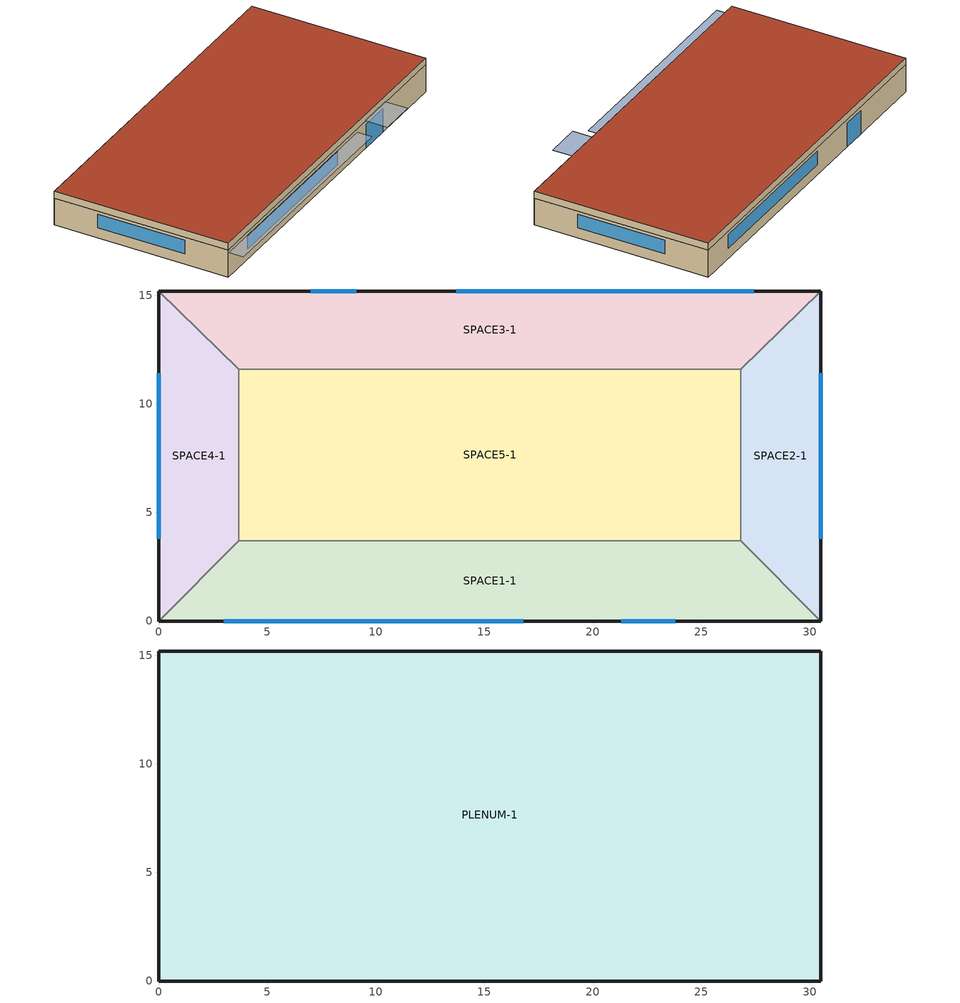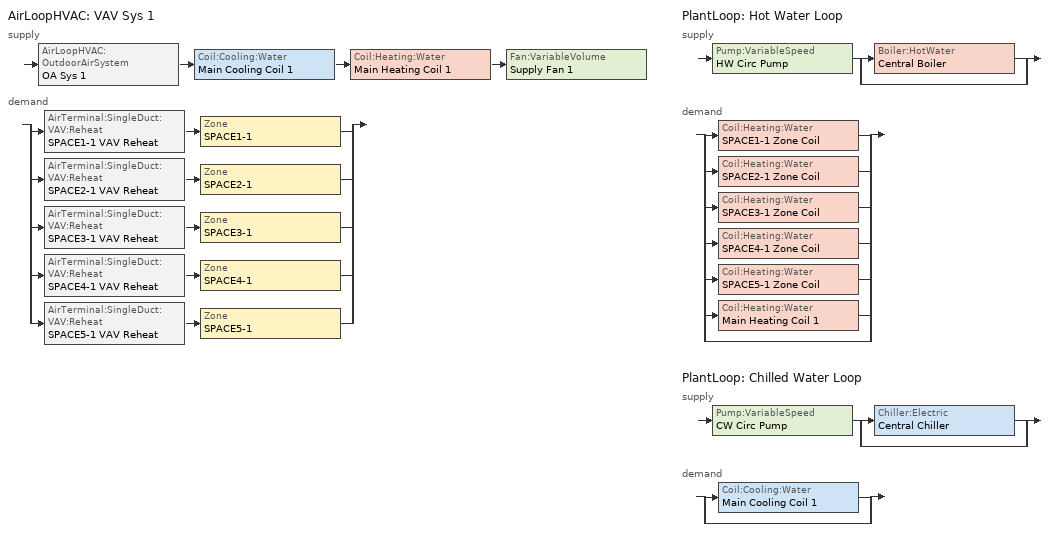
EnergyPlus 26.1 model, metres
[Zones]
SPACE1-1
 floor ground (FLOOR-SLAB-1): 26.8,3.7 30.5,0 0,0 3.7,3.7 z0
 wall outside (WALL-1): 0,0 30.5,0 z0:2.4
 wall to SPACE2-1 (INT-WALL-1): 30.5,0 26.8,3.7 z0:2.4
 wall to SPACE4-1 (INT-WALL-1): 3.7,3.7 0,0 z0:2.4
 wall to SPACE5-1 (INT-WALL-1): 26.8,3.7 3.7,3.7 z0:2.4
 window (Dbl Clr 3mm/13mm Air): 3,0 16.8,0 z0.9:2.1
 window (Sgl Grey 3mm): 21.3,0 23.8,0 z0:2.1
SPACE2-1
 floor ground (FLOOR-SLAB-1): 26.8,11.6 30.5,15.2 30.5,0 26.8,3.7 z0
 wall outside (WALL-1): 30.5,0 30.5,15.2 z0:2.4
 wall to SPACE3-1 (INT-WALL-1): 30.5,15.2 26.8,11.6 z0:2.4
 wall to SPACE5-1 (INT-WALL-1): 26.8,11.6 26.8,3.7 z0:2.4
 window (Dbl Clr 3mm/13mm Air): 30.5,3.8 30.5,11.4 z0.9:2.1
SPACE3-1
 floor ground (FLOOR-SLAB-1): 26.8,11.6 3.7,11.6 0,15.2 30.5,15.2 z0
 wall outside (WALL-1): 30.5,15.2 0,15.2 z0:2.4
 wall to SPACE4-1 (INT-WALL-1): 0,15.2 3.7,11.6 z0:2.4
 wall to SPACE5-1 (INT-WALL-1): 3.7,11.6 26.8,11.6 z0:2.4
 window (Dbl Clr 3mm/13mm Air): 27.4,15.2 13.7,15.2 z0.9:2.1
 window (Sgl Grey 3mm): 9.1,15.2 7,15.2 z0:2.1
SPACE4-1
 floor ground (FLOOR-SLAB-1): 3.7,3.7 0,0 0,15.2 3.7,11.6 z0
 wall outside (WALL-1): 0,15.2 0,0 z0:2.4
 wall to SPACE5-1 (INT-WALL-1): 3.7,3.7 3.7,11.6 z0:2.4
 window (Dbl Clr 3mm/13mm Air): 0,11.4 0,3.8 z0.9:2.1
SPACE5-1
 floor ground (FLOOR-SLAB-1): 26.8,11.6 26.8,3.7 3.7,3.7 3.7,11.6 z0
PLENUM-1
 floor to SPACE1-1 (CLNG-1): 26.8,3.7 30.5,0 0,0 3.7,3.7 z2.4
 floor to SPACE2-1 (CLNG-1): 26.8,11.6 30.5,15.2 30.5,0 26.8,3.7 z2.4
 floor to SPACE3-1 (CLNG-1): 26.8,11.6 3.7,11.6 0,15.2 30.5,15.2 z2.4
 floor to SPACE4-1 (CLNG-1): 3.7,3.7 0,0 0,15.2 3.7,11.6 z2.4
 floor to SPACE5-1 (CLNG-1): 26.8,11.6 26.8,3.7 3.7,3.7 3.7,11.6 z2.4
 wall outside (WALL-1): 0,0 30.5,0 30.5,15.2 0,15.2 0,0 z2.4:3
 roof outside (ROOF-1): 0,15.2 0,0 30.5,0 30.5,15.2 z3
shading: 0,-1.3 0,0 19.8,0 19.8,-1.3 z2.2; 21,-2 21,0 24.1,0 24.1,-2 z2.6
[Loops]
AirLoopHVAC 'VAV Sys 1'
 supply: AirLoopHVAC:OutdoorAirSystem 'OA Sys 1' > Coil:Cooling:Water 'Main Cooling Coil 1' > Coil:Heating:Water 'Main Heating Coil 1' > Fan:VariableVolume 'Supply Fan 1'
 demand: split
  | AirTerminal:SingleDuct:VAV:Reheat 'SPACE1-1 VAV Reheat' > Zone 'SPACE1-1'
  | AirTerminal:SingleDuct:VAV:Reheat 'SPACE2-1 VAV Reheat' > Zone 'SPACE2-1'
  | AirTerminal:SingleDuct:VAV:Reheat 'SPACE3-1 VAV Reheat' > Zone 'SPACE3-1'
  | AirTerminal:SingleDuct:VAV:Reheat 'SPACE4-1 VAV Reheat' > Zone 'SPACE4-1'
  | AirTerminal:SingleDuct:VAV:Reheat 'SPACE5-1 VAV Reheat' > Zone 'SPACE5-1'
PlantLoop 'Hot Water Loop'
 supply: Pump:VariableSpeed 'HW Circ Pump' > split
  | Boiler:HotWater 'Central Boiler'
  | bypass
 demand: split
  | Coil:Heating:Water 'SPACE1-1 Zone Coil'
  | Coil:Heating:Water 'SPACE2-1 Zone Coil'
  | Coil:Heating:Water 'SPACE3-1 Zone Coil'
  | Coil:Heating:Water 'SPACE4-1 Zone Coil'
  | Coil:Heating:Water 'SPACE5-1 Zone Coil'
  | Coil:Heating:Water 'Main Heating Coil 1'
  | bypass
PlantLoop 'Chilled Water Loop'
 supply: Pump:VariableSpeed 'CW Circ Pump' > split
  | Chiller:Electric 'Central Chiller'
  | bypass
 demand: split
  | Coil:Cooling:Water 'Main Cooling Coil 1'
  | bypass
[Building]
Building: North Axis {deg}=30; Terrain=City; Loads Convergence Tolerance Value {W}=0.04; Temperature Convergence Tolerance Value {deltaC}=0.4; Solar Distribution=FullExterior; Maximum Number of Warmup Days=25; Minimum Number of Warmup Days=6
[Site:Location]
CHICAGO_IL_USA TMY2-94846: Latitude {deg}=41.78; Longitude {deg}=-87.75; Time Zone {hr}=-6; Elevation {m}=190
[SizingPeriod:DesignDay] Day of Month=21; Humidity Condition Type=Wetbulb; Barometric Pressure {Pa}=99063; Rain Indicator=No; Snow Indicator=No; Daylight Saving Time Indicator=No; Solar Model Indicator=ASHRAEClearSky
Name | Month | Day Type | Maximum Dry-Bulb Temperature {C} | Daily Dry-Bulb Temperature Range {deltaC} | Wetbulb or DewPoint at Maximum Dry-Bulb {C} | Wind Speed {m/s} | Wind Direction {deg} | Sky Clearness
CHICAGO_IL_USA Annual Heating 99% Design Conditions DB | 1 | WinterDesignDay | -17.3 | 0 | -17.3 | 4.9 | 270 | 0
CHICAGO_IL_USA Annual Cooling 1% Design Conditions DB/MCWB | 7 | SummerDesignDay | 31.5 | 10.7 | 23 | 5.3 | 230 | 1
[Site:GroundTemperature:BuildingSurface]
20.03, 20.03, 20.13, 20.3, 20.43, 20.52, 20.62, 20.77, 20.78, 20.55, 20.44, 20.2
[Material] Thermal Absorptance=0.9
Name | Roughness | Thickness {m} | Conductivity {W/m-K} | Density {kg/m3} | Specific Heat {J/kg-K} | Solar Absorptance | Visible Absorptance
RG01 | Rough | 0.0127 | 1.442 | 881 | 1674 | 0.65 | 0.65
BR01 | VeryRough | 0.0095 | 0.162 | 1121 | 1464 | 0.7 | 0.7
IN46 | VeryRough | 0.0762 | 0.023 | 24 | 1590 | 0.5 | 0.5
WD01 | MediumSmooth | 0.0191 | 0.115 | 513 | 1381 | 0.78 | 0.78
PW03 | MediumSmooth | 0.0127 | 0.115 | 545 | 1213 | 0.78 | 0.78
IN02 | Rough | 0.0901 | 0.043 | 10 | 837 | 0.75 | 0.75
GP01 | MediumSmooth | 0.0127 | 0.16 | 801 | 837 | 0.75 | 0.75
GP02 | MediumSmooth | 0.0159 | 0.16 | 801 | 837 | 0.75 | 0.75
CC03 | MediumRough | 0.1016 | 1.31 | 2243 | 837 | 0.65 | 0.65
[Material:NoMass]
MAT-CLNG-1: Roughness=Rough; Thermal Resistance {m2-K/W}=0.652259; Thermal Absorptance=0.65; Solar Absorptance=0.65; Visible Absorptance=0.65
[Material:AirGap]
AL21: Thermal Resistance {m2-K/W}=0.157
[Construction]
ROOF-1: RG01, BR01, IN46, WD01
WALL-1: WD01, PW03, IN02, GP01
CLNG-1: MAT-CLNG-1
FLOOR-SLAB-1: CC03
INT-WALL-1: GP02, AL21, GP02
Dbl Clr 3mm/13mm Air: CLEAR 3MM, AIR 13MM, CLEAR 3MM
Sgl Grey 3mm: GREY 3MM
[WindowMaterial:Gas]
AIR 13MM: Gas Type=Air; Thickness {m}=0.0127
[WindowMaterial:Glazing] Optical Data Type=SpectralAverage; Thickness {m}=0.003; Infrared Transmittance at Normal Incidence=0; Front Side Infrared Hemispherical Emissivity=0.84; Back Side Infrared Hemispherical Emissivity=0.84; Conductivity {W/m-K}=0.9
Name | Solar Transmittance at Normal Incidence | Front Side Solar Reflectance at Normal Incidence | Back Side Solar Reflectance at Normal Incidence | Visible Transmittance at Normal Incidence | Front Side Visible Reflectance at Normal Incidence | Back Side Visible Reflectance at Normal Incidence
CLEAR 3MM | 0.837 | 0.075 | 0.075 | 0.898 | 0.081 | 0.081
GREY 3MM | 0.626 | 0.061 | 0.061 | 0.611 | 0.061 | 0.061
[Zone] Type=1; Multiplier=1
Name | Ceiling Height {m} | Volume {m3}
PLENUM-1 | 0.6096 | 283.2
SPACE1-1; SPACE3-1 | 2.4384 | 239.247
SPACE2-1; SPACE4-1 | 2.4384 | 103.311
SPACE5-1 | 2.4384 | 447.683
[ZoneInfiltration:DesignFlowRate] Schedule=INFIL-SCH; Design Flow Rate Calculation Method=flow/zone; Constant Term Coefficient=0; Temperature Term Coefficient=0; Velocity Term Coefficient=0.2237; Velocity Squared Term Coefficient=0
Name | Zone or ZoneList or Space or SpaceList | Design Flow Rate {m3/s}
SPACE1-1 Infil 1 | SPACE1-1 | 0.032
SPACE2-1 Infil 1 | SPACE2-1 | 0.014
SPACE3-1 Infil 1 | SPACE3-1 | 0.032
SPACE4-1 Infil 1 | SPACE4-1 | 0.014
SPACE5-1 Infil 1 | SPACE5-1 | 0.062
[People] Number of People Schedule=OCCUPY-1; Number of People Calculation Method=people; Fraction Radiant=0.3; Activity Level Schedule=ActSchd
SPACE1-1 People 1: Zone or ZoneList or Space or SpaceList=SPACE1-1; Number of People=11; Enable ASHRAE 55 Comfort Warnings=No; Mean Radiant Temperature Calculation Type=EnclosureAveraged; Work Efficiency Schedule=WorkEffort; Clothing Insulation Calculation Method=ClothingInsulationSchedule; Clothing Insulation Schedule=ClothingSchedule; Air Velocity Schedule=AirVelocitySchedule; Thermal Comfort Model 1 Type=FANGER
SPACE2-1 People 1: Zone or ZoneList or Space or SpaceList=SPACE2-1; Number of People=5
SPACE3-1 People 1: Zone or ZoneList or Space or SpaceList=SPACE3-1; Number of People=11
SPACE4-1 People 1: Zone or ZoneList or Space or SpaceList=SPACE4-1; Number of People=5
SPACE5-1 People 1: Zone or ZoneList or Space or SpaceList=SPACE5-1; Number of People=20
[Lights] Schedule=LIGHTS-1; Design Level Calculation Method=LightingLevel; Return Air Fraction=0.2; Fraction Radiant=0.59; Fraction Visible=0.2; Fraction Replaceable=0
Name | Zone or ZoneList or Space or SpaceList | Lighting Level {W}
SPACE1-1 Lights 1 | SPACE1-1 | 1584
SPACE2-1 Lights 1 | SPACE2-1 | 684
SPACE3-1 Lights 1 | SPACE3-1 | 1584
SPACE4-1 Lights 1 | SPACE4-1 | 684
SPACE5-1 Lights 1 | SPACE5-1 | 2964
[ElectricEquipment] Schedule=EQUIP-1; Design Level Calculation Method=EquipmentLevel; Fraction Latent=0; Fraction Radiant=0.3; Fraction Lost=0
Name | Zone or ZoneList or Space or SpaceList | Design Level {W}
SPACE1-1 ElecEq 1 | SPACE1-1 | 1056
SPACE2-1 ElecEq 1 | SPACE2-1 | 456
SPACE3-1 ElecEq 1 | SPACE3-1 | 1056
SPACE4-1 ElecEq 1 | SPACE4-1 | 456
SPACE5-1 ElecEq 1 | SPACE5-1 | 1976
[Sizing:Zone] Zone Cooling Design Supply Air Temperature Input Method=SupplyAirTemperature; Zone Cooling Design Supply Air Temperature {C}=14; Zone Heating Design Supply Air Temperature Input Method=SupplyAirTemperature; Zone Heating Design Supply Air Temperature {C}=50; Zone Cooling Design Supply Air Humidity Ratio {kgWater/kgDryAir}=0.009; Zone Heating Design Supply Air Humidity Ratio {kgWater/kgDryAir}=0.004; Zone Heating Sizing Factor=0; Zone Cooling Sizing Factor=0; Cooling Design Air Flow Method=DesignDay; Cooling Design Air Flow Rate {m3/s}=0; Heating Design Air Flow Method=DesignDay; Heating Design Air Flow Rate {m3/s}=0; Account for Dedicated Outdoor Air System=No; Dedicated Outdoor Air System Control Strategy=NeutralSupplyAir; Dedicated Outdoor Air Low Setpoint Temperature for Design {C}=autosize; Dedicated Outdoor Air High Setpoint Temperature for Design {C}=autosize
Name | Design Specification Outdoor Air Object
SPACE1-1 | SZ DSOA SPACE1-1
SPACE2-1 | SZ DSOA SPACE2-1
SPACE3-1 | SZ DSOA SPACE3-1
SPACE4-1 | SZ DSOA SPACE4-1
SPACE5-1 | SZ DSOA SPACE5-1
[DesignSpecification:OutdoorAir] Outdoor Air Method=flow/person; Outdoor Air Flow per Person {m3/s-person}=0.00944; Outdoor Air Flow per Zone Floor Area {m3/s-m2}=0; Outdoor Air Flow per Zone {m3/s}=0
SZ DSOA SPACE1-1; SZ DSOA SPACE2-1; SZ DSOA SPACE3-1; SZ DSOA SPACE4-1; SZ DSOA SPACE5-1
[Sizing:System]
VAV Sys 1: Type of Load to Size On=sensible; Design Outdoor Air Flow Rate {m3/s}=autosize; Central Heating Maximum System Air Flow Ratio=0.3; Preheat Design Temperature {C}=7; Preheat Design Humidity Ratio {kgWater/kgDryAir}=0.008; Precool Design Temperature {C}=11; Precool Design Humidity Ratio {kgWater/kgDryAir}=0.008; Central Cooling Design Supply Air Temperature {C}=12.8; Central Heating Design Supply Air Temperature {C}=16.7; Type of Zone Sum to Use=noncoincident; 100% Outdoor Air in Cooling=no; 100% Outdoor Air in Heating=no; Central Cooling Design Supply Air Humidity Ratio {kgWater/kgDryAir}=0.008; Central Heating Design Supply Air Humidity Ratio {kgWater/kgDryAir}=0.008; Cooling Supply Air Flow Rate Method=DesignDay; Cooling Supply Air Flow Rate {m3/s}=0; Heating Supply Air Flow Rate Method=DesignDay; Heating Supply Air Flow Rate {m3/s}=0; Zone Maximum Outdoor Air Fraction=1; Cooling Design Capacity Method=CoolingDesignCapacity; Cooling Design Capacity {W}=autosize; Heating Design Capacity Method=HeatingDesignCapacity; Heating Design Capacity {W}=autosize; Central Cooling Capacity Control Method=VAV
[Sizing:Plant]
Name | Loop Type | Design Loop Exit Temperature {C} | Loop Design Temperature Difference {deltaC}
Hot Water Loop | heating | 82 | 11
Chilled Water Loop | cooling | 7.22 | 6.67
[ZoneControl:Thermostat] Control Type Schedule=Zone Control Type Sched; Control 1=CoolingSetPoint; Control 2=HeatingSetpoint; Control 3=DualSetPoint
Name | Zone or ZoneList
SPACE1-1 Control | SPACE1-1
SPACE2-1 Control | SPACE2-1
SPACE3-1 Control | SPACE3-1
SPACE4-1 Control | SPACE4-1
SPACE5-1 Control | SPACE5-1
[ThermostatSetpoint:SingleHeating]
HeatingSetpoint: Setpoint Temperature Schedule=Htg-SetP-Sch
[ThermostatSetpoint:SingleCooling]
CoolingSetpoint: Setpoint Temperature Schedule=Clg-SetP-Sch
[ThermostatSetpoint:DualSetpoint]
DualSetPoint: Heating Setpoint Temperature Schedule=Htg-SetP-Sch; Cooling Setpoint Temperature Schedule=Clg-SetP-Sch
[Zone equipment]
SPACE1-1: SPACE1-1 VAV Reheat
SPACE2-1: SPACE2-1 VAV Reheat
SPACE3-1: SPACE3-1 VAV Reheat
SPACE4-1: SPACE4-1 VAV Reheat
SPACE5-1: SPACE5-1 VAV Reheat
[AirTerminal:SingleDuct:VAV:Reheat] Availability Schedule=ReheatCoilAvailSched; Maximum Air Flow Rate {m3/s}=autosize; Zone Minimum Air Flow Input Method=Constant; Constant Minimum Air Flow Fraction=0.4; Maximum Hot Water or Steam Flow Rate {m3/s}=autosize; Minimum Hot Water or Steam Flow Rate {m3/s}=0; Convergence Tolerance=0.001; Damper Heating Action=ReverseWithLimits; Maximum Flow per Zone Floor Area During Reheat {m3/s-m2}=AUTOCALCULATE; Maximum Flow Fraction During Reheat=AUTOCALCULATE
Name | Reheat Coil
SPACE1-1 VAV Reheat | SPACE1-1 Zone Coil
SPACE2-1 VAV Reheat | SPACE2-1 Zone Coil
SPACE3-1 VAV Reheat | SPACE3-1 Zone Coil
SPACE4-1 VAV Reheat | SPACE4-1 Zone Coil
SPACE5-1 VAV Reheat | SPACE5-1 Zone Coil
[Coil:Heating:Water] Availability Schedule=ReheatCoilAvailSched; U-Factor Times Area Value {W/K}=autosize; Maximum Water Flow Rate {m3/s}=autosize; Performance Input Method=UFactorTimesAreaAndDesignWaterFlowRate; Rated Capacity {W}=autosize; Rated Inlet Water Temperature {C}=82.2; Rated Inlet Air Temperature {C}=16.6; Rated Outlet Water Temperature {C}=71.1; Rated Outlet Air Temperature {C}=32.2
SPACE1-1 Zone Coil; SPACE2-1 Zone Coil; SPACE3-1 Zone Coil; SPACE4-1 Zone Coil; SPACE5-1 Zone Coil; Main Heating Coil 1
[AirLoopHVAC:ReturnPlenum]
Return-Plenum-1: Zone=PLENUM-1
[AirLoopHVAC]
VAV Sys 1: Design Supply Air Flow Rate {m3/s}=autosize
[AvailabilityManager:Scheduled]
VAV Sys 1 Avail: Schedule=FanAvailSched
[Coil:Cooling:Water]
Main Cooling Coil 1: Availability Schedule=CoolingCoilAvailSched; Design Water Flow Rate {m3/s}=autosize; Design Air Flow Rate {m3/s}=autosize; Design Inlet Water Temperature {C}=autosize; Design Inlet Air Temperature {C}=autosize; Design Outlet Air Temperature {C}=autosize; Design Inlet Air Humidity Ratio {kgWater/kgDryAir}=autosize; Design Outlet Air Humidity Ratio {kgWater/kgDryAir}=autosize; Type of Analysis=SimpleAnalysis; Heat Exchanger Configuration=CrossFlow
[Fan:VariableVolume]
Supply Fan 1: Availability Schedule=FanAvailSched; Fan Total Efficiency=0.7; Pressure Rise {Pa}=600; Maximum Flow Rate {m3/s}=autosize; Fan Power Minimum Flow Rate Input Method=Fraction; Fan Power Minimum Flow Fraction=0.25; Motor Efficiency=0.9; Motor In Airstream Fraction=1; Fan Power Coefficient 1=0.350712; Fan Power Coefficient 2=0.308505; Fan Power Coefficient 3=-0.541374; Fan Power Coefficient 4=0.871988; Fan Power Coefficient 5=0
[Controller:WaterCoil] Control Variable=Temperature; Actuator Variable=FLOW; Controller Convergence Tolerance {deltaC}=0.002; Maximum Actuated Flow {m3/s}=autosize; Minimum Actuated Flow {m3/s}=0
Name | Action
Central Cooling Coil Contoller 1 | Reverse
Central Heating Coil Contoller 1 | Normal
[Controller:OutdoorAir]
OA Controller 1: Minimum Outdoor Air Flow Rate {m3/s}=autosize; Maximum Outdoor Air Flow Rate {m3/s}=autosize; Economizer Control Type=FixedDryBulb; Economizer Control Action Type=ModulateFlow; Economizer Maximum Limit Dry-Bulb Temperature {C}=19; Economizer Minimum Limit Dry-Bulb Temperature {C}=-25; Lockout Type=NoLockout; Minimum Limit Type=FixedMinimum; Minimum Outdoor Air Schedule=Min OA Sched
[SetpointManager:Scheduled] Control Variable=Temperature
Name | Schedule | Setpoint Node or NodeList
Supply Air Temp Manager 1 | Seasonal Reset Supply Air Temp Sch | VAV Sys 1 Outlet Node
Hot Water Loop Setpoint Manager | HW Loop Temp Schedule | HW Supply Outlet Node
Central Boiler Setpoint Manager | HW Loop Temp Schedule | Central Boiler Outlet Node
Chilled Water Loop Setpoint Manager | CW Loop Temp Schedule | CW Supply Outlet Node
Central Chiller Setpoint Manager | CW Loop Temp Schedule | Central Chiller Outlet Node
[SetpointManager:MixedAir]
Mixed Air Temp Manager 1: Control Variable=Temperature; Setpoint Node or NodeList=Main Branch SetPoint Node List
[PlantLoop] Fluid Type=Water; Maximum Loop Flow Rate {m3/s}=autosize; Minimum Loop Flow Rate {m3/s}=0; Plant Loop Volume {m3}=autocalculate; Load Distribution Scheme=SequentialLoad
Name | Plant Equipment Operation Scheme | Maximum Loop Temperature {C} | Minimum Loop Temperature {C}
Hot Water Loop | Hot Loop Operation | 100 | 10
Chilled Water Loop | CW Loop Operation | 98 | 1
[PlantEquipmentOperationSchemes] Control Scheme 1 Schedule=PlantOnSched
Name | Control Scheme 1
Hot Loop Operation | Central Boiler Only
CW Loop Operation | Central Chiller Only
[PlantEquipmentOperation:HeatingLoad]
Central Boiler Only: Load Range 1 Lower Limit {W}=0; Load Range 1 Upper Limit {W}=1000000; Range 1 Equipment List=heating plant
[PlantEquipmentList]
heating plant: Central Boiler
Cooling Plant: Central Chiller
[Boiler:HotWater]
Central Boiler: Fuel Type=NaturalGas; Nominal Capacity {W}=autosize; Nominal Thermal Efficiency=0.8; Efficiency Curve Temperature Evaluation Variable=LeavingBoiler; Normalized Boiler Efficiency Curve=BoilerEfficiency; Design Water Flow Rate {m3/s}=autosize; Minimum Part Load Ratio=0; Maximum Part Load Ratio=1.2; Optimum Part Load Ratio=1; Water Outlet Upper Temperature Limit {C}=100; Boiler Flow Mode=LeavingSetpointModulated
[Pump:VariableSpeed] Design Maximum Flow Rate {m3/s}=autosize; Design Pump Head {Pa}=179352; Design Power Consumption {W}=autosize; Motor Efficiency=0.9; Fraction of Motor Inefficiencies to Fluid Stream=0; Coefficient 1 of the Part Load Performance Curve=0; Coefficient 2 of the Part Load Performance Curve=1; Coefficient 3 of the Part Load Performance Curve=0; Coefficient 4 of the Part Load Performance Curve=0; Design Minimum Flow Rate {m3/s}=0; Pump Control Type=INTERMITTENT
Name | Pump Flow Rate Schedule
HW Circ Pump
CW Circ Pump | CoolingPumpAvailSched
[PlantEquipmentOperation:CoolingLoad]
Central Chiller Only: Load Range 1 Lower Limit {W}=0; Load Range 1 Upper Limit {W}=900000; Range 1 Equipment List=Cooling Plant
[Chiller:Electric]
Central Chiller: Condenser Type=AirCooled; Nominal Capacity {W}=autosize; Nominal COP {W/W}=3.2; Minimum Part Load Ratio=0; Maximum Part Load Ratio=1; Optimum Part Load Ratio=0.65; Design Condenser Inlet Temperature {C}=35; Temperature Rise Coefficient=2.778; Design Chilled Water Outlet Temperature {C}=6.67; Design Chilled Water Flow Rate {m3/s}=autosize; Design Condenser Fluid Flow Rate {m3/s}=autosize; Coefficient 1 of Capacity Ratio Curve=0.9949; Coefficient 2 of Capacity Ratio Curve=-0.045954; Coefficient 3 of Capacity Ratio Curve=-0.0013543; Coefficient 1 of Power Ratio Curve=2.333; Coefficient 2 of Power Ratio Curve=-1.975; Coefficient 3 of Power Ratio Curve=0.6121; Coefficient 1 of Full Load Ratio Curve=0.03303; Coefficient 2 of Full Load Ratio Curve=0.6852; Coefficient 3 of Full Load Ratio Curve=0.2818; Chilled Water Outlet Temperature Lower Limit {C}=5; Chiller Flow Mode=LeavingSetpointModulated
[ElectricLoadCenter:Distribution]
Generator Load Center: Generator List=Generator list; Generator Operation Scheme Type=Baseload; Generator Demand Limit Scheme Purchased Electric Demand Limit {W}=0; Electrical Buss Type=AlternatingCurrent
[ElectricLoadCenter:Generators]
Generator list: Generator 1=SmallMicroTurbine; Generator 1 Rated Electric Power Output {W}=1500; Generator 1 Availability Schedule=AlwaysOn; Generator 1 Rated Thermal to Electrical Power Ratio=1
[Generator:MicroTurbine]
SmallMicroTurbine: Reference Electrical Power Output {W}=1500; Minimum Full Load Electrical Power Output {W}=200; Maximum Full Load Electrical Power Output {W}=1500; Reference Electrical Efficiency Using Lower Heating Value=0.29; Reference Combustion Air Inlet Temperature {C}=15; Reference Combustion Air Inlet Humidity Ratio {kgWater/kgDryAir}=0.00638; Reference Elevation {m}=0; Electrical Power Function of Temperature and Elevation Curve=MicroTurbine Power_vs_Temp_Elev; Electrical Efficiency Function of Temperature Curve=MicroTurbine Efficiency_vs_Temp; Electrical Efficiency Function of Part Load Ratio Curve=MicroTurbine Efficiency_vs_PLR; Fuel Type=NaturalGas; Fuel Higher Heating Value {kJ/kg}=50000; Fuel Lower Heating Value {kJ/kg}=45450; Standby Power {W}=0; Ancillary Power {W}=0
[WaterUse:Equipment] Peak Flow Rate {m3/s}=6.31e-05; Hot Water Supply Temperature Schedule=Hot Water Supply Temp Schedule
Name | Flow Rate Fraction Schedule | Target Temperature Schedule
SPACE1-1 DHW 1; SPACE3-1 DHW 1 | Bathroom Flow Frac Sch | Bathroom Target Temp Schedule
SPACE2-1 DHW 1 | Kitchen Flow Frac Sch | Kitchen Target Temp Schedule
[UtilityCost:Tariff]
Water Tariff: Output Meter=Water:Facility; Conversion Factor Choice=UserDefined; Energy Conversion Factor=1; Monthly Charge or Variable=0
ExampleA: Output Meter=ElectricityPurchased:Facility; Conversion Factor Choice=kWh; Monthly Charge or Variable=2.51
ExampleA-Gas: Output Meter=NaturalGas:Facility; Conversion Factor Choice=Therm; Monthly Charge or Variable=15
ExampleAWithVariableMonthlyCharge: Output Meter=ElectricityPurchased:Facility; Conversion Factor Choice=kWh; Monthly Charge or Variable=VariableFixedCharge
ExampleB: Output Meter=ElectricityPurchased:Facility; Conversion Factor Choice=kWh; Monthly Charge or Variable=5.75
ExampleC: Output Meter=ElectricityPurchased:Facility; Conversion Factor Choice=KWh
ExampleD: Output Meter=ElectricityPurchased:Facility; Conversion Factor Choice=KWh; Monthly Charge or Variable=7; Season Schedule=TwoSeasonSchedule; Minimum Monthly Charge or Variable=150
ExampleDWithRatchet: Output Meter=ElectricityPurchased:Facility; Conversion Factor Choice=KWh; Monthly Charge or Variable=7; Season Schedule=TwoSeasonSchedule-D; Minimum Monthly Charge or Variable=150
ExampleE: Output Meter=ElectricityPurchased:Facility; Conversion Factor Choice=KWh; Monthly Charge or Variable=14
ExampleF: Output Meter=ElectricityPurchased:Facility; Conversion Factor Choice=kWh; Monthly Charge or Variable=37.75; Season Schedule=TwoSeasonSchedule-F; Time of Use Period Schedule=TimeOfDaySchedule-F
ExampleFmc: Output Meter=ElectricityPurchased:Facility; Conversion Factor Choice=kWh; Monthly Charge or Variable=37.75; Season Schedule=TwoSeasonSchedule-Fmc; Time of Use Period Schedule=TimeOfDaySchedule-Fmc
ExampleG: Output Meter=ElectricityPurchased:Facility; Conversion Factor Choice=KWh; Monthly Charge or Variable=35
ExampleH: Output Meter=ElectricityPurchased:Facility; Conversion Factor Choice=kWh; Monthly Charge or Variable=37.75; Real Time Pricing Charge Schedule=RTPpriceSchedule-H; Buy Or Sell=buyFromUtility
ExampleI-Sell: Output Meter=ElectricitySurplusSold:Facility; Conversion Factor Choice=kWh; Buy Or Sell=sellToUtility
ExampleI-NetMeter: Output Meter=ElectricityNet:Facility; Conversion Factor Choice=kWh; Monthly Charge or Variable=30; Buy Or Sell=netMetering
[UtilityCost:Charge:Simple] Category Variable=EnergyCharges
Name | Utility Cost Charge Simple | Tariff | Source Variable | Season | Cost per Unit Value or Variable
 | WaterTariffEnergyCharge | Water Tariff | totalEnergy | Annual | 7
 | FlatEnergyCharge | ExampleA | totalEnergy | Annual | 0.055342
 | FlatEnergyCharge-Gas | ExampleA-Gas | totalEnergy | Annual | 0.5
 | FlatEnergyCharge | ExampleAWithVariableMonthlyCharge | totalEnergy | Annual | 0.055342
 | SummerOnPeak | ExampleF | peakEnergy | summer | 0.14009
 | SummerOffPeak | ExampleF | offPeakEnergy | summer | 0.06312
 | WinterOnPeak | ExampleF | peakEnergy | winter | 0.08315
 | WinterOffPeak | ExampleF | offPeakEnergy | winter | 0.0242
 | SummerOnPeak | ExampleFmc | peakEnergy | summer | 0.14009
 | SummerOffPeak | ExampleFmc | offPeakEnergy | summer | 0.06312
 | WinterOnPeak | ExampleFmc | peakEnergy | winter | 0.08315
 | WinterOffPeak | ExampleFmc | offPeakEnergy | winter | 0.0242
 | GeneratedElectricSold | ExampleI-Sell | totalEnergy | Annual | -0.02
 | NetMeteredCharge | ExampleI-NetMeter | totalEnergy | Annual | 0.065
[UtilityCost:Variable]
VariableFixedCharge: Tariff=ExampleAWithVariableMonthlyCharge; Variable Type=Currency; January Value=1; February Value=2; March Value=3; April Value=4; May Value=5; June Value=6; July Value=7; August Value=8; September Value=9; October Value=10; November Value=11; December Value=12
[UtilityCost:Charge:Block]
Name | Utility Cost Charge Block | Tariff | Source Variable | Season | Category Variable | Block Size 1 Value or Variable | Block 1 Cost per Unit Value or Variable | Block Size 2 Value or Variable | Block 2 Cost per Unit Value or Variable | Block Size 3 Value or Variable | Block 3 Cost per Unit Value or Variable | Block Size Multiplier Value or Variable | Remaining Into Variable | Block Size 4 Value or Variable | Block 4 Cost per Unit Value or Variable
 | BlockEnergyCharge | ExampleB | totalEnergy | Annual | EnergyCharges | 200 | 0.07231 | 1000 | 0.06656 | remaining | 0.05876
 | BlockEnergyCharge | ExampleC | totalEnergy | Annual | EnergyCharges | 20000 | 0.0474 | 180000 | 0.0424 | remaining | 0.0383
 | BlockDemandCharge | ExampleC | totalDemand | Annual | DemandCharges | 20 | 5.38 | 80 | 4.23 | remaining | 3.6
 | WinterEnergyCost | ExampleD | totalEnergy | Winter | EnergyCharges | 650 | 0.04385 | 350 | 0.03763 | remaining | 0.03704
 | SummerEnergyCost | ExampleD | totalEnergy | Summer | EnergyCharges | 650 | 0.08385 | 350 | 0.07588 | remaining | 0.07103
 | WinterEnergyCost | ExampleDWithRatchet | totalEnergy | Winter | EnergyCharges | 650 | 0.04385 | 350 | 0.03763 | remaining | 0.03704
 | SummerEnergyCost | ExampleDWithRatchet | totalEnergy | Summer | EnergyCharges | 650 | 0.08385 | 350 | 0.07588 | remaining | 0.07103
 | WinterDemandCost | ExampleDWithRatchet | BillingDemand1 | Winter | DemandCharges | 10 | 6 | 40 | 5 | remaining | 3
 | SummerDemandCost | ExampleDWithRatchet | BillingDemand1 | Summer | DemandCharges | 10 | 10 | 40 | 8 | remaining | 6
 | BlockEnergyCharge | ExampleE | totalEnergy | Annual | EnergyCharges | 200 | 0.08756 | 200 | 0.06812 | remaining | 0.05029 | totalDemand
 | EnergyFirst200kWhPerkW | ExampleG | totalEnergy | Annual | NotIncluded | 200 | 1 |  |  |  |  | totalDemand | restOfEnergy
 | CostOfFirst200kWhPerkW | ExampleG | EnergyFirst200kWhPerkW | Annual | EnergyCharges | 1000 | 0.1032 | 4000 | 0.0743 | 5000 | 0.0623 |  |  | remaining | 0.0427
 | CostOfRestOfEnergy | ExampleG | restOfEnergy | Annual | EnergyCharges | 200 | 0.0682 | remaining | 0.0503 |  |  | totalDemand
[UtilityCost:Ratchet]
BillingDemand1: Tariff=ExampleDWithRatchet; Baseline Source Variable=TotalDemand; Adjustment Source Variable=TotalDemand; Season From=Summer; Season To=Annual; Multiplier Value or Variable=0.8; Offset Value or Variable=0
[UtilityCost:Qualify] Utility Cost Qualify=MinDemand; Variable=TotalDemand; Qualify Type=Minimum; Threshold Value or Variable=12; Season=Annual; Threshold Test=Count; Number of Months=2
Name | Tariff
 | ExampleF
 | ExampleFmc
[UtilityCost:Computation]
ManualExample: Tariff=ExampleFmc; Compute Step 1=SumEneCharges SUM SUMMERONPEAK SUMMEROFFPEAK; Compute Step 2=WinEneCharges SUM WINTERONPEAK WINTEROFFPEAK; Compute Step 3=EnergyCharges SUM SumEneCharges WinEneCharges; Compute Step 4=Basis SUM EnergyCharges DemandCharges ServiceCharges; Compute Step 5=Subtotal SUM Basis Adjustment Surcharge; Compute Step 6=Total SUM Subtotal Taxes
[Schedule:Compact]
OCCUPY-1: Through: 12/31, For: WeekDays SummerDesignDay CustomDay1 CustomDay2, Until: 8:00, 0, Until: 11:00, 1, Until: 12:00, 0.8, Until: 13:00, 0.4, Until: 14:00, 0.8, Until: 18:00, 1, Until: 19:00, 0.5, Until: 24:00, 0, For: Weekends WinterDesignDay Holiday, Until: 24:00, 0
LIGHTS-1: Through: 12/31, For: WeekDays SummerDesignDay CustomDay1 CustomDay2, Until: 8:00, 0.05, Until: 9:00, 0.9, Until: 10:00, 0.95, Until: 11:00, 1, Until: 12:00, 0.95, Until: 13:00, 0.8, Until: 14:00, 0.9, Until: 18:00, 1, Until: 19:00, 0.6, Until: 21:00, 0.2, Until: 24:00, 0.05, For: Weekends WinterDesignDay Holiday, Until: 24:00, 0.05
EQUIP-1: Through: 12/31, For: WeekDays SummerDesignDay CustomDay1 CustomDay2, Until: 8:00, 0.02, Until: 9:00, 0.4, Until: 14:00, 0.9, Until: 15:00, 0.8, Until: 16:00, 0.7, Until: 18:00, 0.5, Until: 20:00, 0.3, Until: 24:00, 0.02, For: Weekends WinterDesignDay Holiday, Until: 24:00, 0.2
INFIL-SCH: Through: 3/31, For: AllDays, Until: 24:00, 1, Through: 10/31, For: AllDays, Until: 24:00, 0, Through: 12/31, For: AllDays, Until: 24:00, 1
ActSchd: Through: 12/31, For: AllDays, Until: 24:00, 117.24
ClothingSchedule: Through: 12/31, For: AllDays, Until: 24:00, 0.8
WorkEffort: Through: 12/31, For: AllDays, Until: 24:00, 0
AirVelocitySchedule: Through: 12/31, For: AllDays, Until: 24:00, 0.15
Htg-SetP-Sch: Through: 12/31, For: SummerDesignDay, Until: 24:00, 16.7, For: WinterDesignDay, Until: 24:00, 22.2, For: WeekDays, Until: 6:00, 16.7, Until: 20:00, 22.2, Until: 24:00, 16.7, For: WeekEnds Holiday, Until: 24:00, 16.7, For: AllOtherDays, Until: 24:00, 16.7
Clg-SetP-Sch: Through: 12/31, For: SummerDesignDay, Until: 24:00, 23.9, For: WinterDesignDay, Until: 24:00, 29.4, For: WeekDays, Until: 6:00, 29.4, Until: 20:00, 23.9, Until: 24:00, 29.4, For: WeekEnds Holiday, Until: 24:00, 29.4, For: AllOtherDays, Until: 24:00, 29.4
Zone Control Type Sched: Through: 12/31, For: SummerDesignDay, Until: 24:00, 2, For: WinterDesignDay, Until: 24:00, 1, For: AllOtherDays, Until: 24:00, 4
Min OA Sched: Through: 12/31, For: Weekdays, Until: 6:00, 0.02, Until: 18:00, 1, Until: 24:00, 0.02, For: AllOtherDays, Until: 24:00, 0.02
FanAvailSched: Through: 3/31, For: AllDays, Until: 24:00, 1, Through: 9/30, For: WeekDays, Until: 6:00, 0, Until: 20:00, 1, Until: 24:00, 0, For: SummerDesignDay WinterDesignDay, Until: 24:00, 1, For: AllOtherDays, Until: 24:00, 0, Through: 12/31, For: AllDays, Until: 24:00, 1
CoolingCoilAvailSched; ReheatCoilAvailSched: Through: 12/31, For: WeekDays, Until: 6:00, 0, Until: 20:00, 1, Until: 24:00, 0, For: SummerDesignDay WinterDesignDay, Until: 24:00, 1, For: AllOtherDays, Until: 24:00, 0
CoolingPumpAvailSched; PlantOnSched; AlwaysOn: Through: 12/31, For: AllDays, Until: 24:00, 1
CW Loop Temp Schedule: Through: 12/31, For: AllDays, Until: 24:00, 7.22
HW Loop Temp Schedule: Through: 12/31, For: AllDays, Until: 24:00, 82
Seasonal Reset Supply Air Temp Sch: Through: 3/31, For: AllDays, Until: 24:00, 16, Through: 9/30, For: AllDays, Until: 24:00, 13, Through: 12/31, For: AllDays, Until: 24:00, 16
Bathroom Flow Frac Sch: THROUGH: 12/31, FOR: AllDays, UNTIL: 4:00, 0, UNTIL: 8:00, 0.01, UNTIL: 12:00, 0.05, UNTIL: 16:00, 0.1, UNTIL: 20:00, 0.05, UNTIL: 24:00, 0
Bathroom Target Temp Schedule: Through: 12/31, For: AllDays, Until: 24:00, 40
Hot Water Supply Temp Schedule: Through: 12/31, For: AllDays, Until: 24:00, 60
Kitchen Flow Frac Sch: THROUGH: 12/31, FOR: AllDays, UNTIL: 10:00, 0, UNTIL: 14:00, 0.3, UNTIL: 24:00, 0
Kitchen Target Temp Schedule: Through: 12/31, For: AllDays, Until: 24:00, 50
TwoSeasonSchedule; TwoSeasonSchedule-D; TwoSeasonSchedule-F; TwoSeasonSchedule-Fmc: Through: 5/31, For: AllDays, Until: 24:00, 1, Through: 9/30, For: AllDays, Until: 24:00, 3, Through: 12/31, For: AllDays, Until: 24:00, 1
TimeOfDaySchedule-F; TimeOfDaySchedule-Fmc: Through: 5/31, For: AllDays, Until: 15:00, 3, Until: 22:00, 1, Until: 24:00, 3, Through: 9/30, For: AllDays, Until: 10:00, 3, Until: 19:00, 1, Until: 24:00, 3, Through: 12/31, For: AllDays, Until: 15:00, 3, Until: 22:00, 1, Until: 24:00, 3
RTPpriceSchedule-H: Through: 5/31, For: AllDays, Until: 15:00, 0.0242, Until: 22:00, 0.08315, Until: 24:00, 0.0242, Through: 9/30, For: AllDays, Until: 10:00, 0.06312, Until: 19:00, 0.14009, Until: 24:00, 0.06312, Through: 12/31, For: AllDays, Until: 15:00, 0.0242, Until: 22:00, 0.08315, Until: 24:00, 0.0242
[Curve:Quadratic]
BoilerEfficiency: Coefficient1 Constant=1; Coefficient2 x=0; Coefficient3 x**2=0; Minimum Value of x=0; Maximum Value of x=1
[Curve:Biquadratic]
MicroTurbine Power_vs_Temp_Elev: Coefficient1 Constant=1.20277; Coefficient2 x=-0.0096713; Coefficient3 x**2=-4.86079e-06; Coefficient4 y=-0.000154239; Coefficient5 y**2=9.11142e-09; Coefficient6 x*y=8.79789e-07; Minimum Value of x=-17.8; Maximum Value of x=50; Minimum Value of y=0; Maximum Value of y=3050; Input Unit Type for X=Temperature; Input Unit Type for Y=Distance; Output Unit Type=Dimensionless
[Curve:Cubic]
Name | Coefficient1 Constant | Coefficient2 x | Coefficient3 x**2 | Coefficient4 x**3 | Minimum Value of x | Maximum Value of x | Input Unit Type for X | Output Unit Type
MicroTurbine Efficiency_vs_Temp | 1.04022 | -0.0017314 | -6.49704e-05 | 5.13317e-07 | -20 | 50 | Temperature | Dimensionless
MicroTurbine Efficiency_vs_PLR | 0.21529 | 2.561463 | -3.24613 | 1.497306 | 0.03 | 1
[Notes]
5ZoneEconomicsTariffAndLifeCycleCosts.idf
Basic file description:  All the examples of using Economic:Tariff and the other economic objects to model utility rates
and the life-cycle costs. The examples are based on the same examples shown in the
InputOutputReference document for the tariffs. The life-cycle cost portion is based on NIST 135
Life-Cycle Costing Manual by Fuller and Petersen example shown in Table 5-4. The thermal model is
based on 5ZoneAirCooled. One story building divided into 4 exterior and one interior conditioned
zones and return plenum.
Highlights:              Electric chiller with air cooled condenser
Simulation Location/Run: CHICAGO_IL_USA TMY2-94846, 2 design days, 2 run periods,
Run Control executes the run periods using the weather file
Location:                Chicago, IL
Design Days:             CHICAGO_IL_USA Annual Heating 99% Design Conditions DB, MaxDB= -17.3°C
CHICAGO_IL_USA Annual Cooling 1% Design Conditions, MaxDB=  31.5°C MCWB=  23.0°C
Run Period (Weather File): Winter 1/14, Summer 7/7, CHICAGO_IL_USA TMY2-94846
Run Control:             Zone and System sizing with weather file run control (no design days run)
Building: Single floor rectangular building 100 ft x 50 ft. 5 zones - 4 exterior, 1 interior, zone height 8 feet.
Exterior zone depth is 12 feet. There is a 2 foot high return plenum: the overall building height is
10 feet. There are windows on all 4 facades; the south and north facades have glass doors.
The south facing glass is shaded by overhangs. The walls are woodshingle over plywood, R11 insulation,
and gypboard. The roof is a gravel built up roof with R-3 mineral board insulation and plywood sheathing.
The windows are of various single and double pane construction with 3mm and 6mm glass and either 6mm or
13mm argon or air gap.  The window to wall ratio is approximately 0.29.
The south wall and door have overhangs.
The building is oriented 30 degrees east of north.
Floor Area:        463.6 m2 (5000 ft2)
Number of Stories: 1
Zone Description Details:
Internal gains description:     lighting is 1.5 watts/ft2, office equip is 1.0 watts/ft2. There is 1 occupant
per 100 ft2 of floor area. The infiltration is 0.25 air changes per hour.
Interzone Surfaces:             6 interzone surfaces (see diagram)
Internal Mass:                  None
Windows:                        4 ea.: 1) Double pane clear, 3mm glass, 13mm air gap
2) Double pane clear, 3mm glass, 13mm argon gap
3) Double pane clear, 6mm glass, 6mm air gap
4) Double pane lowE,  6mm lowE glass outside, 6mm air gap, 6mm clear glass
Doors:                          2 ea.:    Single pane grey,  3mm glass
Detached Shading:               None
Daylight:                       None
Natural Ventilation:            None
Compact Schedules:              Yes
HVAC:                           Standard VAV system with outside air economizer, hot water reheat coils,
central chilled water cooling coil. Central Plant is single hot water
boiler, electric compression chiller with air cooled condenser.
All equipment is autosized.
Zonal Equipment:                AirTerminal:SingleDuct:VAV:Reheat
Central Air Handling Equipment: Yes
System Equipment Autosize:      Yes
Purchased Cooling:              None
Purchased Heating:              None
Coils:                          Coil:Cooling:Water, Coil:Heating:Water
Pumps:                          Pump:VariableSpeed
Boilers:                        Boiler:HotWater
Chillers:                       Chiller:Electric
Standard Reports:               Yes
Timestep or Hourly Variables:   Hourly
Time bins Report:               None
HTML Report:                    Yes
Environmental Emissions:        None
Utility Tariffs:                Yes
